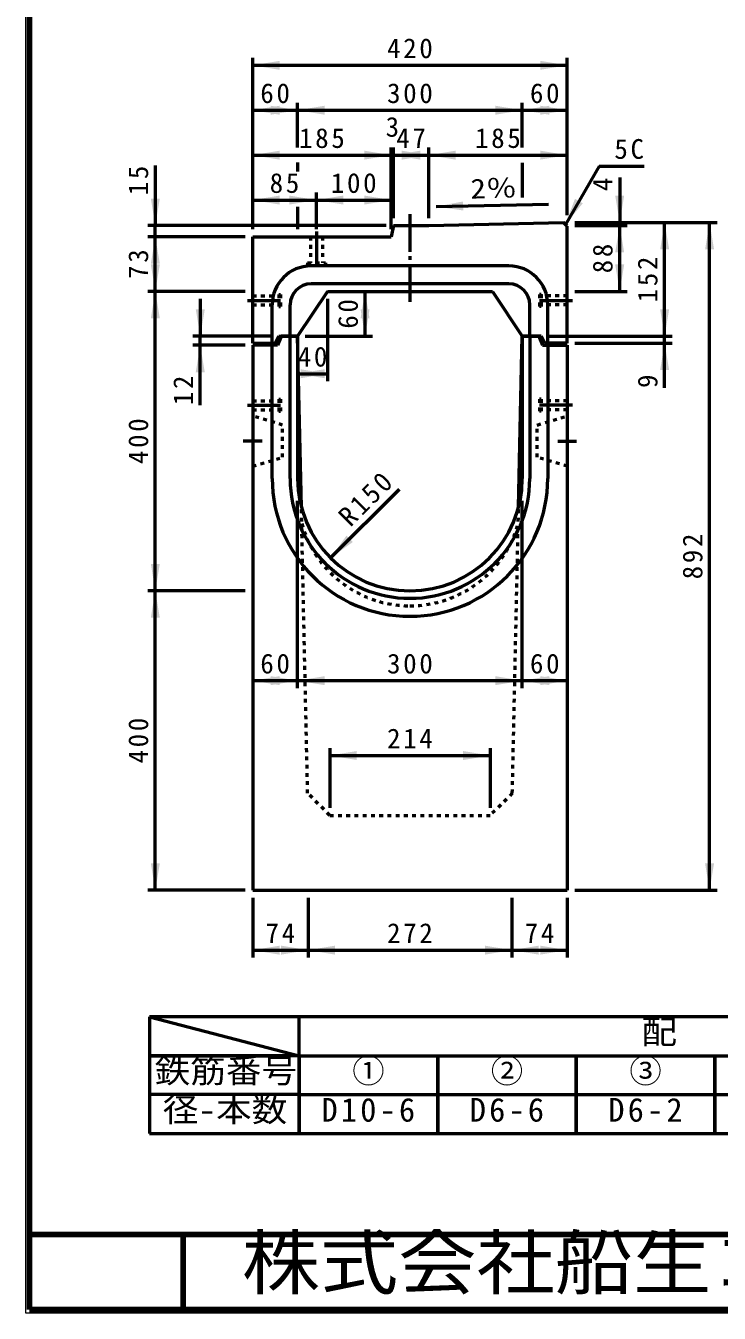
# Model space of a CAD drawing. Units: millimetres, scale not verified. Extents: x 100 to 4105, y 100 to 2870.
# Drawn here: x 100 to 1026, y 100 to 1820 of the extents above; entities that cross this region are included whole.
import ezdxf
from ezdxf.enums import TextEntityAlignment as Align

# ---------------------------------------------------------------- set-up
doc = ezdxf.new("R2010")
doc.units = ezdxf.units.MM
doc.header["$LTSCALE"] = 5
doc.header["$PDMODE"] = 32
doc.header["$PDSIZE"] = 2.5
doc.linetypes.add('USER1', pattern=[13.4, 10, -1.2, 1, -1.2])
doc.linetypes.add('USER2', pattern=[2.2, 1, -1.2])
doc.layers.add('V-nasSTD', color=7, linetype='Continuous', lineweight=35)
doc.styles.add('ＭＳ ゴシック', font='')
doc.styles.get('ＭＳ ゴシック').set_extended_font_data('MS Gothic')

msp = doc.modelspace()

# ---------------------------------------------------------------- hatches: boundary and pattern name
at = {"layer": 'V-nasSTD'}
for points in [[(438.969, 1773.045), (402.969, 1767.045), (438.969, 1761.045)], [(786.969, 1761.045), (822.969, 1767.045), (786.969, 1773.045)], [(438.969, 1713.045), (402.969, 1707.045), (438.969, 1701.045)], [(426.969, 1701.045), (462.969, 1707.045), (426.969, 1713.045)], [(498.969, 1713.045), (462.969, 1707.045), (498.969, 1701.045)], [(726.969, 1701.045), (762.969, 1707.045), (726.969, 1713.045)], [(798.969, 1713.045), (762.969, 1707.045), (798.969, 1701.045)], [(786.969, 1701.045), (822.969, 1707.045), (786.969, 1713.045)], [(438.969, 1653.045), (402.969, 1647.045), (438.969, 1641.045)], [(551.969, 1641.045), (587.969, 1647.045), (551.969, 1653.045)], [(626.969, 1653.045), (590.969, 1647.045), (626.969, 1641.045)], [(601.969, 1641.045), (637.969, 1647.045), (601.969, 1653.045)], [(673.969, 1653.045), (637.969, 1647.045), (673.969, 1641.045)], [(786.969, 1641.045), (822.969, 1647.045), (786.969, 1653.045)], [(278.969, 1589.045), (272.969, 1553.045), (266.969, 1589.045)], [(438.969, 1593.045), (402.969, 1587.045), (438.969, 1581.045)], [(451.969, 1581.045), (487.969, 1587.045), (451.969, 1593.045)], [(523.969, 1593.045), (487.969, 1587.045), (523.969, 1581.045)], [(551.969, 1581.045), (587.969, 1587.045), (551.969, 1593.045)], [(683.86, 1585.141), (647.998, 1578.364), (684.119, 1573.143)], [(833.273, 1588.722), (820.469, 1554.545), (843.666, 1582.722)], [(886.969, 1593.045), (892.969, 1557.045), (898.969, 1593.045)], [(898.969, 1517.045), (892.969, 1553.045), (886.969, 1517.045)], [(958.969, 1521.045), (952.969, 1557.045), (946.969, 1521.045)], [(1018.969, 1521.045), (1012.969, 1557.045), (1006.969, 1521.045)], [(266.969, 1502.045), (272.969, 1538.045), (278.969, 1502.045)], [(278.969, 1501.045), (272.969, 1465.045), (266.969, 1501.045)], [(886.969, 1501.045), (892.969, 1465.045), (898.969, 1501.045)], [(278.969, 1429.045), (272.969, 1465.045), (266.969, 1429.045)], [(558.969, 1429.045), (552.969, 1465.045), (546.969, 1429.045)], [(338.969, 1441.045), (332.969, 1405.045), (326.969, 1441.045)], [(546.969, 1441.045), (552.969, 1405.045), (558.969, 1441.045)], [(946.969, 1441.045), (952.969, 1405.045), (958.969, 1441.045)], [(946.969, 1360.045), (952.969, 1396.045), (958.969, 1360.045)], [(326.969, 1357.045), (332.969, 1393.045), (338.969, 1357.045)], [(498.969, 1361.045), (462.969, 1355.045), (498.969, 1349.045)], [(466.969, 1349.045), (502.969, 1355.045), (466.969, 1361.045)], [(528.117, 1138.677), (506.903, 1108.979), (536.602, 1130.192)], [(266.969, 1101.045), (272.969, 1065.045), (278.969, 1101.045)], [(278.969, 1029.045), (272.969, 1065.045), (266.969, 1029.045)], [(438.969, 951.045), (402.969, 945.045), (438.969, 939.045)], [(426.969, 939.045), (462.969, 945.045), (426.969, 951.045)], [(498.969, 951.045), (462.969, 945.045), (498.969, 939.045)], [(726.969, 939.045), (762.969, 945.045), (726.969, 951.045)], [(798.969, 951.045), (762.969, 945.045), (798.969, 939.045)], [(786.969, 939.045), (822.969, 945.045), (786.969, 951.045)], [(541.969, 851.045), (505.969, 845.045), (541.969, 839.045)], [(683.969, 839.045), (719.969, 845.045), (683.969, 851.045)], [(266.969, 701.045), (272.969, 665.045), (278.969, 701.045)], [(1006.969, 701.045), (1012.969, 665.045), (1018.969, 701.045)], [(438.969, 591.045), (402.969, 585.045), (438.969, 579.045)], [(440.969, 579.045), (476.969, 585.045), (440.969, 591.045)], [(512.969, 591.045), (476.969, 585.045), (512.969, 579.045)], [(712.969, 579.045), (748.969, 585.045), (712.969, 591.045)], [(784.969, 591.045), (748.969, 585.045), (784.969, 579.045)], [(786.969, 579.045), (822.969, 585.045), (786.969, 591.045)]]:
    msp.add_hatch(color=256, dxfattribs=at).paths.add_polyline_path(points)

# ---------------------------------------------------------------- linework, layer by layer
at = {"layer": 'V-nasSTD', "lineweight": 100}
for p, q in [((105, 2865), (105, 105)), ((105, 205), (4100, 205)), ((310, 205), (310, 105)), ((105, 105), (4100, 105))]:
    msp.add_line(p, q, dxfattribs=at)
at = {"layer": 'V-nasSTD', "lineweight": 50}
for p, q in [((402.969, 1548.045), (402.969, 1777.045)), ((822.969, 1567.045), (822.969, 1777.045)), ((402.969, 1767.045), (822.969, 1767.045)), ((402.969, 1707.045), (462.969, 1707.045)), ((462.969, 1657.045), (462.969, 1717.045)), ((462.969, 1707.045), (762.969, 1707.045)), ((762.969, 1657.045), (762.969, 1717.045)), ((762.969, 1707.045), (822.969, 1707.045)), ((587.969, 1548.045), (587.969, 1657.045)), ((590.969, 1563.045), (590.969, 1657.045)), ((637.969, 1563.045), (637.969, 1657.045)), ((402.969, 1647.045), (587.969, 1647.045)), ((462.969, 1637.045), (462.969, 1625.045)), ((587.969, 1647.045), (590.969, 1647.045)), ((590.969, 1647.045), (637.969, 1647.045)), ((637.969, 1647.045), (822.969, 1647.045)), ((762.969, 1636.645), (762.969, 1590.645)), ((272.969, 1633.045), (272.969, 1553.045)), ((865.469, 1632.487), (820.469, 1554.545)), ((865.469, 1632.487), (925.469, 1632.487)), ((892.969, 1617.045), (892.969, 1557.045)), ((402.969, 1587.045), (487.969, 1587.045)), ((487.969, 1548.045), (487.969, 1597.045)), ((487.969, 1587.045), (587.969, 1587.045)), ((462.969, 1578.045), (462.969, 1548.045)), ((647.998, 1578.364), (797.963, 1581.606)), ((580.969, 1553.045), (262.969, 1553.045)), ((272.969, 1538.045), (272.969, 1553.045)), ((590.969, 1553.045), (587.969, 1538.045)), ((590.969, 1553.045), (637.969, 1553.045)), ((637.969, 1553.045), (817.969, 1557.045)), ((822.969, 1552.045), (817.969, 1557.045)), ((822.969, 1396.045), (822.969, 1552.045)), ((832.969, 1557.045), (1022.969, 1557.045)), ((832.969, 1553.045), (902.969, 1553.045)), ((892.969, 1553.045), (892.969, 1557.045)), ((892.969, 1465.045), (892.969, 1553.045)), ((952.969, 1405.045), (952.969, 1557.045)), ((1012.969, 665.045), (1012.969, 1557.045)), ((392.969, 1538.045), (262.969, 1538.045)), ((272.969, 1465.045), (272.969, 1538.045)), ((402.969, 1396.045), (402.969, 1538.045)), ((402.969, 1538.045), (587.969, 1538.045)), ((744.969, 1499.045), (480.969, 1499.045)), ((392.969, 1465.045), (262.969, 1465.045)), ((272.969, 1065.045), (272.969, 1465.045)), ((502.969, 1465.045), (462.969, 1405.045)), ((744.969, 1475.045), (480.969, 1475.045)), ((502.969, 1465.045), (722.969, 1465.045)), ((512.969, 1465.045), (592.969, 1465.045)), ((552.969, 1405.045), (552.969, 1465.045)), ((722.969, 1465.045), (762.969, 1405.045)), ((832.969, 1465.045), (902.969, 1465.045)), ((332.969, 1455.045), (332.969, 1405.045)), ((428.969, 1396.045), (428.969, 1447.045)), ((452.969, 1405.045), (452.969, 1447.045)), ((502.969, 1455.045), (502.969, 1345.045)), ((772.969, 1405.045), (772.969, 1447.045)), ((796.969, 1396.045), (796.969, 1447.045)), ((427.969, 1405.045), (322.969, 1405.045)), ((332.969, 1393.045), (332.969, 1405.045)), ((402.969, 1396.045), (432.969, 1396.045)), ((432.969, 1396.045), (437.969, 1405.045)), ((440.969, 1405.045), (435.969, 1393.045)), ((437.969, 1405.045), (462.969, 1405.045)), ((462.969, 1405.045), (440.969, 1405.045)), ((452.969, 1215.045), (452.969, 1405.045)), ((462.969, 1405.045), (462.969, 1215.045)), ((467.965, 1176.654), (462.969, 1405.045)), ((472.969, 1405.045), (562.969, 1405.045)), ((757.973, 1176.654), (762.969, 1405.045)), ((787.969, 1405.045), (762.969, 1405.045)), ((762.969, 1405.045), (762.969, 1215.045)), ((762.969, 1405.045), (784.969, 1405.045)), ((772.969, 1405.045), (772.969, 1215.045)), ((784.969, 1405.045), (789.969, 1393.045)), ((792.969, 1396.045), (787.969, 1405.045)), ((822.969, 1396.045), (792.969, 1396.045)), ((797.969, 1405.045), (962.969, 1405.045)), ((832.969, 1396.045), (962.969, 1396.045)), ((952.969, 1396.045), (952.969, 1405.045)), ((952.969, 1336.045), (952.969, 1396.045)), ((392.969, 1393.045), (322.969, 1393.045)), ((332.969, 1313.045), (332.969, 1393.045)), ((402.969, 1393.045), (402.969, 665.045)), ((435.969, 1393.045), (402.969, 1393.045)), ((428.969, 1215.045), (428.969, 1393.045)), ((789.969, 1393.045), (822.969, 1393.045)), ((796.969, 1393.045), (796.969, 1215.045)), ((822.969, 1393.045), (822.969, 665.045)), ((462.969, 1355.045), (502.969, 1355.045)), ((506.903, 1108.979), (598.827, 1200.903)), ((462.969, 935.045), (462.969, 1185.045)), ((762.969, 935.045), (762.969, 1185.045)), ((392.969, 1065.045), (262.969, 1065.045)), ((272.969, 665.045), (272.969, 1065.045)), ((402.969, 945.045), (462.969, 945.045)), ((462.969, 945.045), (762.969, 945.045)), ((762.969, 945.045), (822.969, 945.045)), ((505.969, 855.045), (505.969, 775.045)), ((505.969, 845.045), (719.969, 845.045)), ((719.969, 855.045), (719.969, 775.045)), ((392.969, 665.045), (262.969, 665.045)), ((402.969, 665.045), (822.969, 665.045)), ((402.969, 655.045), (402.969, 575.045)), ((476.969, 655.045), (476.969, 575.045)), ((748.969, 655.045), (748.969, 575.045)), ((822.969, 655.045), (822.969, 575.045)), ((832.969, 665.045), (1022.969, 665.045)), ((402.969, 585.045), (476.969, 585.045)), ((476.969, 585.045), (748.969, 585.045)), ((748.969, 585.045), (822.969, 585.045)), ((265, 496), (265, 444)), ((465, 496), (265, 496)), ((265, 496), (465, 444)), ((465, 444), (465, 496)), ((650, 496), (465, 496)), ((835, 496), (650, 496)), ((1020, 496), (835, 496)), ((1205, 496), (1020, 496)), ((265, 444), (430, 444)), ((265, 444), (265, 392)), ((465, 444), (265, 444)), ((465, 444), (650, 444)), ((465, 392), (465, 444)), ((465, 444), (465, 392)), ((650, 444), (835, 444)), ((650, 392), (650, 444)), ((650, 444), (650, 392)), ((835, 444), (1020, 444)), ((835, 392), (835, 444)), ((835, 444), (835, 392)), ((1020, 444), (1205, 444)), ((1020, 392), (1020, 444)), ((1020, 444), (1020, 392)), ((265, 392), (265, 340)), ((465, 392), (265, 392)), ((465, 392), (650, 392)), ((465, 340), (465, 392)), ((465, 392), (465, 340)), ((650, 392), (835, 392)), ((650, 340), (650, 392)), ((650, 392), (650, 340)), ((835, 392), (1020, 392)), ((835, 340), (835, 392)), ((835, 392), (835, 340)), ((1020, 392), (1205, 392)), ((1020, 340), (1020, 392)), ((1020, 392), (1020, 340)), ((265, 340), (465, 340)), ((465, 340), (650, 340)), ((650, 340), (835, 340)), ((835, 340), (1020, 340)), ((1020, 340), (1205, 340))]:
    msp.add_line(p, q, dxfattribs=at)
at = {"layer": 'V-nasSTD', "linetype": 'USER1', "lineweight": 50}
for p, q in [((612.969, 1568.045), (612.969, 1450.045)), ((487.969, 1545.045), (487.969, 1500.045)), ((395.969, 1453.045), (439.969, 1453.045)), ((785.969, 1453.045), (829.969, 1453.045)), ((395.969, 1313.045), (439.969, 1313.045)), ((829.969, 1313.045), (785.969, 1313.045)), ((415.469, 1265.045), (390.469, 1265.045)), ((810.469, 1265.045), (835.469, 1265.045))]:
    msp.add_line(p, q, dxfattribs=at)
at = {"layer": 'V-nasSTD', "linetype": 'USER2', "lineweight": 50}
for p, q in [((479.969, 1538.045), (479.969, 1503.045)), ((495.969, 1538.045), (495.969, 1503.045)), ((475.969, 1503.045), (499.969, 1503.045)), ((475.969, 1503.045), (475.969, 1500.045)), ((475.969, 1500.045), (499.969, 1500.045)), ((499.969, 1503.045), (499.969, 1500.045)), ((402.969, 1459.045), (437.969, 1459.045)), ((402.969, 1447.045), (437.969, 1447.045)), ((437.969, 1461.045), (437.969, 1445.045)), ((437.969, 1461.045), (439.969, 1461.045)), ((437.969, 1445.045), (439.969, 1445.045)), ((439.969, 1461.045), (439.969, 1445.045)), ((787.969, 1461.045), (785.969, 1461.045)), ((785.969, 1461.045), (785.969, 1445.045)), ((787.969, 1445.045), (785.969, 1445.045)), ((787.969, 1461.045), (787.969, 1445.045)), ((822.969, 1459.045), (787.969, 1459.045)), ((822.969, 1447.045), (787.969, 1447.045)), ((402.969, 1319.045), (437.969, 1319.045)), ((437.969, 1321.045), (437.969, 1305.045)), ((437.969, 1321.045), (439.969, 1321.045)), ((439.969, 1321.045), (439.969, 1305.045)), ((787.969, 1321.045), (785.969, 1321.045)), ((785.969, 1321.045), (785.969, 1305.045)), ((787.969, 1321.045), (787.969, 1305.045)), ((822.969, 1319.045), (787.969, 1319.045)), ((402.969, 1307.045), (437.969, 1307.045)), ((442.969, 1286.545), (402.969, 1298.545)), ((437.969, 1305.045), (439.969, 1305.045)), ((782.969, 1286.545), (822.969, 1298.545)), ((787.969, 1305.045), (785.969, 1305.045)), ((822.969, 1307.045), (787.969, 1307.045)), ((442.969, 1243.545), (442.969, 1286.545)), ((782.969, 1243.545), (782.969, 1286.545)), ((402.969, 1231.545), (442.969, 1243.545)), ((822.969, 1231.545), (782.969, 1243.545)), ((476.321, 794.693), (467.965, 1176.654)), ((749.618, 794.693), (757.973, 1176.654)), ((505.969, 765.045), (476.321, 794.693)), ((749.618, 794.693), (719.969, 765.045)), ((505.969, 765.045), (719.969, 765.045))]:
    msp.add_line(p, q, dxfattribs=at)
at = {"layer": 'V-nasSTD', "lineweight": 13}
msp.add_lwpolyline([(100, 100), (100, 2870), (4105, 2870), (4105, 100)], close=True, dxfattribs=at)
at = {"layer": 'V-nasSTD', "lineweight": 50}
for centre, radius, start, end in [((480.969, 1447.045), 52, 90, 180), ((744.969, 1447.045), 52, 0, 90), ((480.969, 1447.045), 28, 90, 180), ((744.969, 1447.045), 28, 0, 90), ((612.969, 1215.045), 184, 180, 270), ((612.969, 1215.045), 160, 180, 270), ((612.969, 1215.045), 150, 180, 270), ((612.969, 1215.045), 150, 270, 0), ((612.969, 1215.045), 160, 270, 0), ((612.969, 1215.045), 184, 270, 0)]:
    msp.add_arc(centre, radius, start, end, dxfattribs=at)
at = {"layer": 'V-nasSTD', "linetype": 'USER2', "lineweight": 50}
for start, end in [(195.52356, 270), (270, 344.47644)]:
    msp.add_arc((612.969, 1195.045), 150, start, end, dxfattribs=at)
at = {"layer": 'V-nasSTD'}
msp.add_point((612.969, 1465.045), dxfattribs=at)

# ---------------------------------------------------------------- texts
at = {"layer": 'V-nasSTD', "style": 'ＭＳ ゴシック'}
for s, height, p in [('3', 26.39, (580.469, 1698.045)), ('①', 31.67, (535.9, 439.6)), ('②', 31.67, (720.9, 439.6)), ('③', 31.67, (905.9, 439.6))]:
    msp.add_text(s, height=height, dxfattribs=at).set_placement(p, align=Align.TOP_LEFT)
at = {"layer": 'V-nasSTD', "style": 'ＭＳ ゴシック', "width": 1.15}
msp.add_text('2％', height=26.39, rotation=1.239, dxfattribs=at).set_placement((693.409, 1615.354), align=Align.TOP_LEFT)
at = {"layer": 'V-nasSTD', "style": 'ＭＳ ゴシック'}
for s, p in [('4', (856.969, 1599.045)), ('9', (916.969, 1336.045))]:
    msp.add_text(s, height=26.39, rotation=90, dxfattribs=at).set_placement(p, align=Align.TOP_LEFT)
at = {"layer": 'V-nasSTD', "style": 'ＭＳ ゴシック', "width": 1.1}
for s, height, p in [('配\u3000\u3000\u3000\u3000\u3000\u3000\u3000\u3000\u3000\u3000筋', 31.67, (922.04, 491.6)), ('鉄筋番号', 31.67, (272.12, 439.6)), ('径-本数', 31.67, (282.92, 387.6)), ('株式会社船生コンクリート工業', 69.65, (388.279, 202.55))]:
    msp.add_text(s, height=height, dxfattribs=at).set_placement(p, align=Align.TOP_LEFT)
at = {"layer": 'V-nasSTD', "attachment_point": 1, "style": 'ＭＳ ゴシック'}
for s, insert, char_height in [('\\T1.2;420', (582.369, 1803.045), 26.39), ('\\T1.2;60', (413.169, 1743.045), 26.39), ('\\T1.2;300', (582.369, 1743.045), 26.39), ('\\T1.2;60', (773.169, 1743.045), 26.39), ('\\T1.2;185', (464.869, 1683.045), 26.39), ('\\T1.2;47', (594.669, 1683.045), 26.39), ('\\T1.2;185', (699.869, 1683.045), 26.39), ('\\T1.2;5C', (885.869, 1668.487), 26.39), ('\\T1.2;85', (425.669, 1623.045), 26.39), ('\\T1.2;100', (507.369, 1623.045), 26.39), ('\\T1.2;40', (463.169, 1391.045), 26.39), ('\\T1.2;60', (413.169, 981.045), 26.39), ('\\T1.2;300', (582.369, 981.045), 26.39), ('\\T1.2;60', (773.169, 981.045), 26.39), ('\\T1.2;214', (582.369, 881.045), 26.39), ('\\T1.2;74', (420.169, 621.045), 26.39), ('\\T1.2;272', (582.369, 621.045), 26.39), ('\\T1.2;74', (766.169, 621.045), 26.39), ('\\T1.2;D10-6', (494.86, 387.6), 31.67), ('\\T1.2;D6-6', (692.82, 387.6), 31.67), ('\\T1.2;D6-2', (877.82, 387.6), 31.67)]:
    msp.add_mtext(s, dxfattribs=dict(at, insert=insert, char_height=char_height))
at = {"layer": 'V-nasSTD', "char_height": 26.39, "attachment_point": 1, "style": 'ＭＳ ゴシック'}
for s, insert, rotation in [('\\T1.2;15', (236.969, 1593.445), 90), ('\\T1.2;73', (236.969, 1481.745), 90), ('\\T1.2;88', (856.969, 1489.245), 90), ('\\T1.2;152', (916.969, 1450.445), 90), ('\\T1.2;60', (516.969, 1415.245), 90), ('\\T1.2;12', (296.969, 1313.045), 90), ('\\T1.2;400', (236.969, 1234.445), 90), ('\\T1.2;R150', (514.823, 1167.81), 45), ('\\T1.2;892', (976.969, 1080.445), 90), ('\\T1.2;400', (236.969, 834.445), 90)]:
    msp.add_mtext(s, dxfattribs=dict(at, insert=insert, rotation=rotation))

doc.saveas('drawing.dxf')
